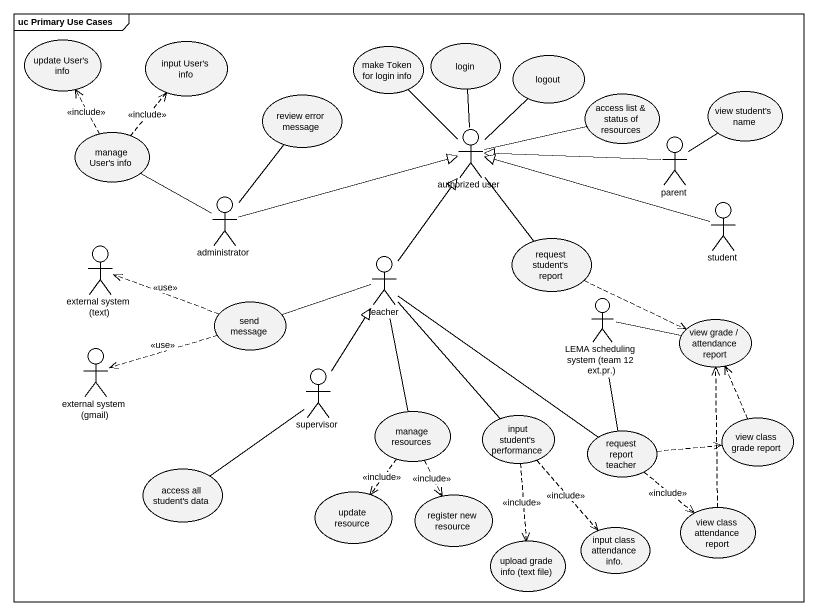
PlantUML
@startuml
mainframe uc Primary Use Cases
usecase "update User's info" as update_User_s_info
usecase "input User's info" as input_User_s_info
usecase "make Token for login info" as make_Token_for_login_info
usecase login
usecase logout
usecase "review error message" as review_error_message
usecase "access list & status of resources" as access_list_status_of
usecase "view student's name" as view_student_s_name
usecase "manage User's info" as manage_User_s_info
actor "authorized user" as authorized_user
actor parent
actor administrator
actor student
actor "external system (text)" as external_system_text
actor teacher
usecase "request student's report" as request_student_s_report
usecase "send message" as send_message
actor "LEMA scheduling system (team 12 ext.pr.)" as LEMA_scheduling_system_team
actor "external system (gmail)" as external_system_gmail
usecase "view grade / attendance report" as view_grade_attendance_report
actor supervisor
usecase "manage resources" as manage_resources
usecase "input student's performance" as input_student_s_performance
usecase "view class grade report" as view_class_grade_report
usecase "request report teacher" as request_report_teacher
usecase "access all student's data" as access_all_student_s_data
usecase "update resource" as update_resource
usecase "register new resource" as register_new_resource
usecase "upload grade info (text file)" as upload_grade_info_text_file
usecase "input class attendance info." as input_class_attendance_info
usecase "view class attendance report" as view_class_attendance_report
make_Token_for_login_info -- authorized_user
login -- authorized_user
logout -- authorized_user
review_error_message -- administrator
access_list_status_of -left- authorized_user
view_student_s_name -- parent
manage_User_s_info .up.> update_User_s_info : <<include>>
manage_User_s_info .up.> input_User_s_info : <<include>>
manage_User_s_info -- administrator
authorized_user -- request_student_s_report
parent -left-|> authorized_user
administrator -right-|> authorized_user
student -left-|> authorized_user
teacher -up-|> authorized_user
teacher -left- send_message
request_student_s_report .right.> view_grade_attendance_report
send_message .left.> external_system_text : <<use>>
send_message .left.> external_system_gmail : <<use>>
view_grade_attendance_report -left- LEMA_scheduling_system_team
supervisor -up-|> teacher
manage_resources -up- teacher
manage_resources ..> update_resource : <<include>>
manage_resources ..> register_new_resource : <<include>>
input_student_s_performance -up- teacher
input_student_s_performance ..> upload_grade_info_text_file : <<include>>
input_student_s_performance ..> input_class_attendance_info : <<include>>
view_class_grade_report .up.> view_grade_attendance_report
request_report_teacher -up- teacher
request_report_teacher -up- LEMA_scheduling_system_team
request_report_teacher .right.> view_class_grade_report
request_report_teacher ..> view_class_attendance_report : <<include>>
access_all_student_s_data -up- supervisor
view_class_attendance_report .up.> view_grade_attendance_report
@enduml
